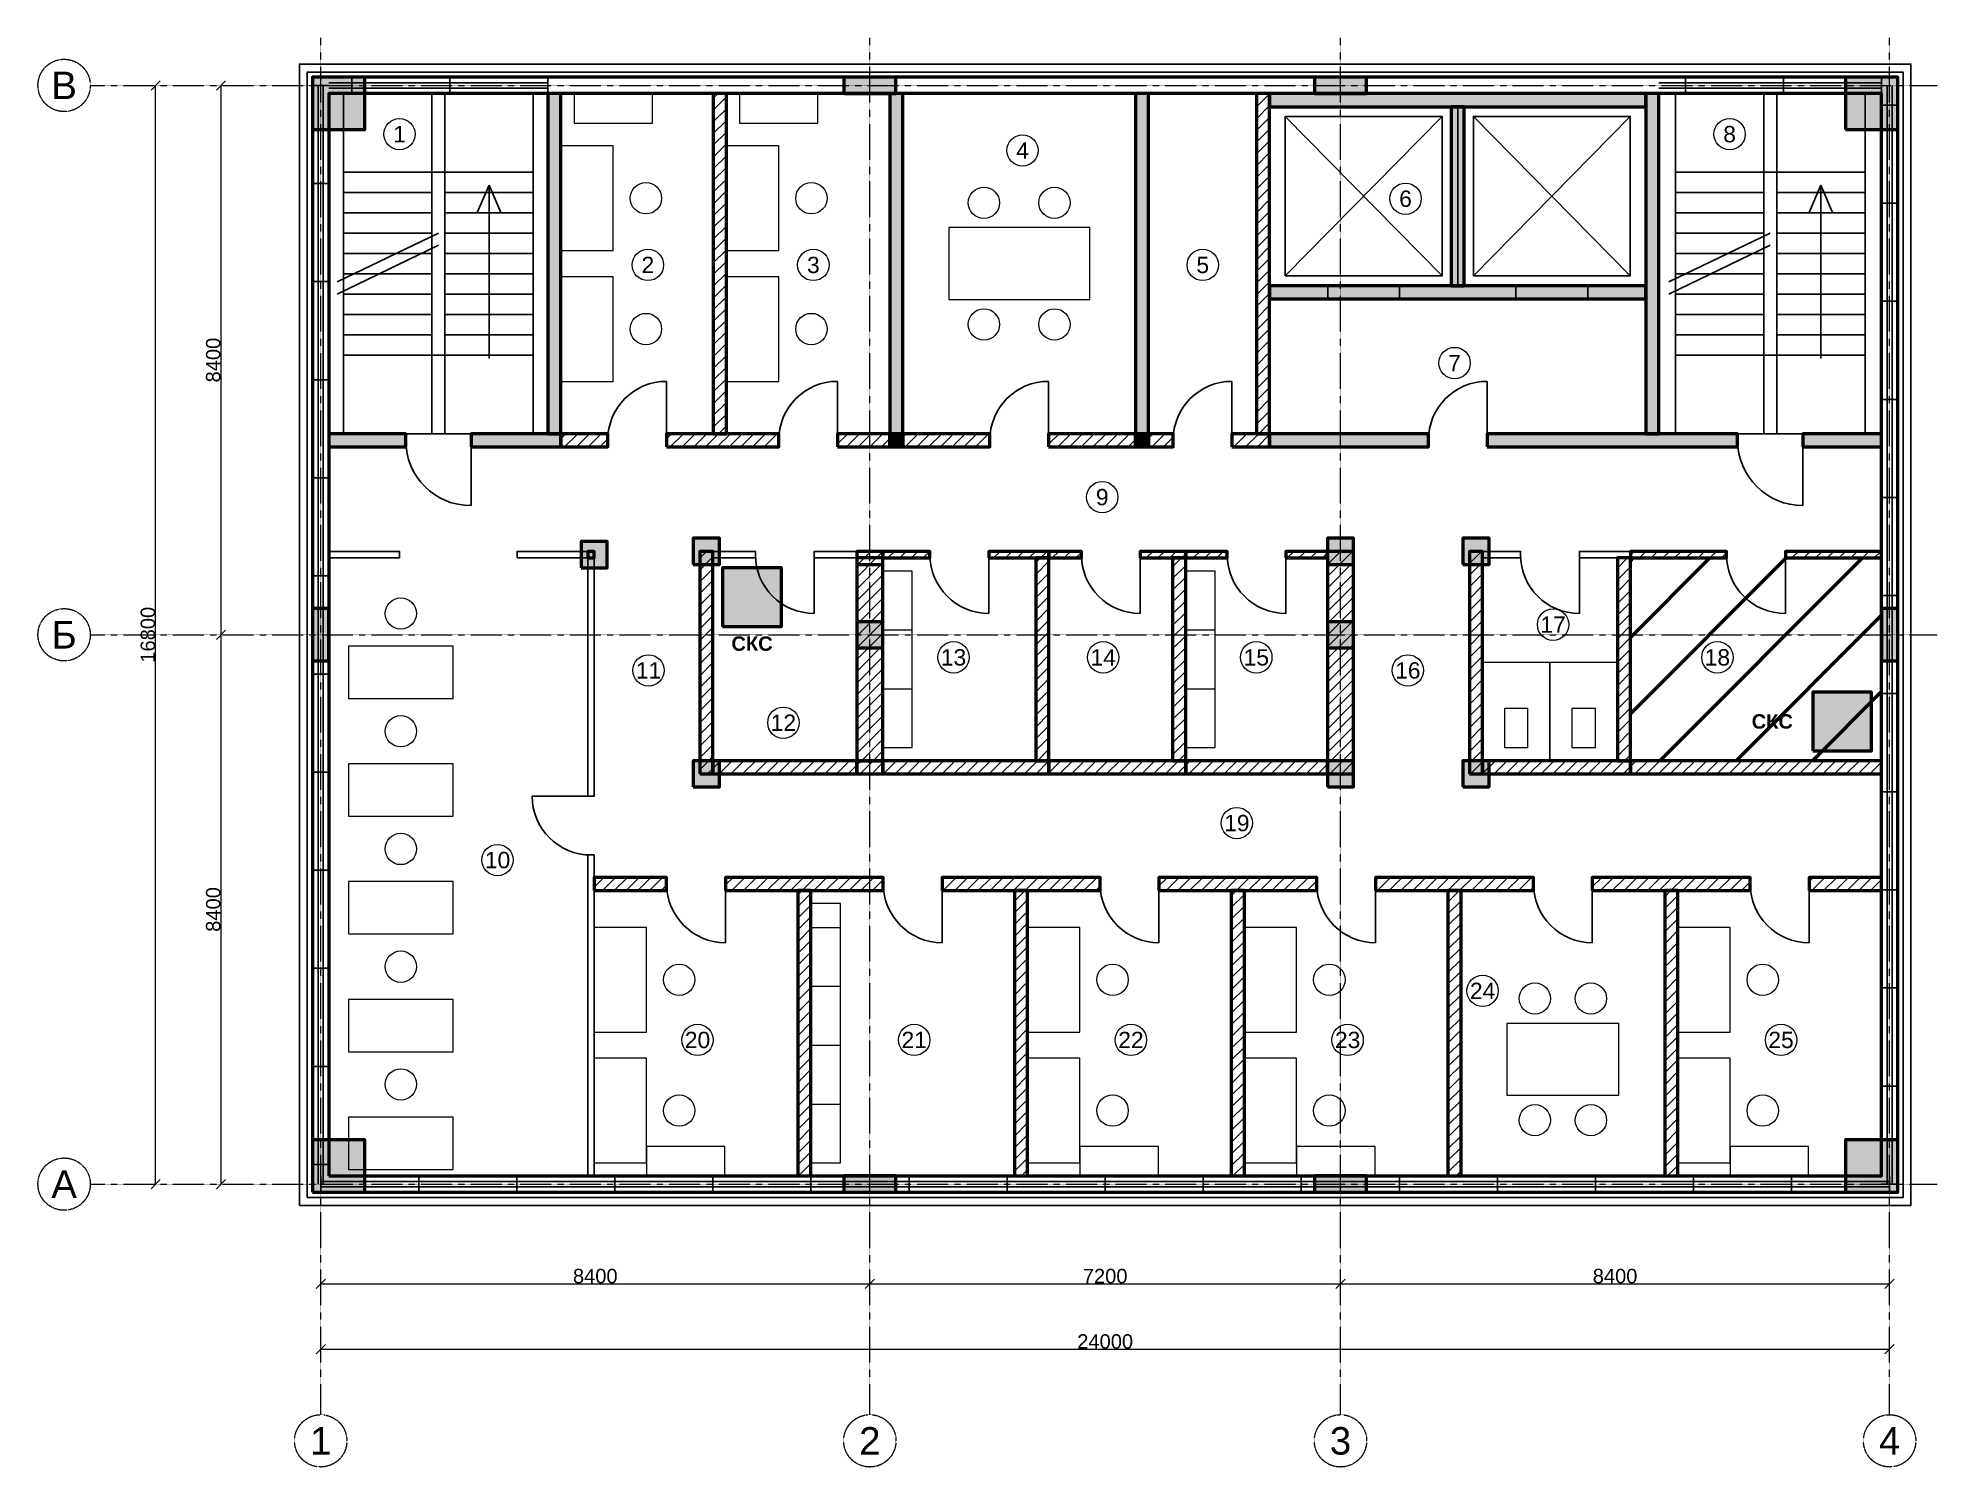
# Model space of a CAD drawing. Header units: millimetres. Extents: x -4325 to 24725, y -4325 to 17525.
import ezdxf
from ezdxf.enums import TextEntityAlignment as Align

# ---------------------------------------------------------------- set-up
doc = ezdxf.new("R2010")
doc.units = ezdxf.units.MM
doc.linetypes.add('CENTER2', pattern=[2.541, 1.587, -0.318, 0.318, -0.318])
for name, color, linetype, lineweight in [('A-ANNO-ROOM', 7, 'CONTINUOUS', 18), ('A-DIMS', 8, 'CONTINUOUS', 13), ('A-DOOR', 3, 'CONTINUOUS', 25), ('A-ELEV', 7, 'CONTINUOUS', 25), ('A-FACADE-PANEL', 8, 'CONTINUOUS', 25), ('A-FURN', 8, 'CONTINUOUS', 18), ('A-GLAZ-RIBBON', 5, 'CONTINUOUS', 25), ('A-GRID', 8, 'CENTER2', 13), ('A-HATCH', 9, 'CONTINUOUS', 9), ('A-OUTLINE', 7, 'CONTINUOUS', 50), ('A-SANI', 8, 'CONTINUOUS', 18), ('A-STAIR', 7, 'CONTINUOUS', 25), ('A-WALL-BLOCK', 9, 'CONTINUOUS', 50), ('A-WALL-GLASS', 4, 'CONTINUOUS', 25), ('A-WALL-RC', 7, 'CONTINUOUS', 50), ('E-SCS-RISER', 1, 'CONTINUOUS', 50), ('E-SERVER-ROOM', 1, 'CONTINUOUS', 50)]:
    doc.layers.add(name, color=color, linetype=linetype, lineweight=lineweight)
doc.styles.add('Arial-Bold', font='arialbd.ttf')
doc.styles.get("Standard").update_dxf_attribs({"font": 'arial.ttf'})

msp = doc.modelspace()

# ---------------------------------------------------------------- hatches: boundary and pattern name
at = {"layer": 'A-HATCH'}
h = msp.add_hatch(dxfattribs=at)
h.set_pattern_fill('ANSI31', scale=40)
h.paths.add_polyline_path([(6006, 11475), (6206, 11475), (6206, 16675), (6206, 16675), (6006, 16675), (6006, 16675)])
h = msp.add_hatch(dxfattribs=at)
h.set_pattern_fill('ANSI31', scale=40)
h.paths.add_polyline_path([(14315, 11475), (14515, 11475), (14515, 16675), (14515, 16675), (14315, 16675), (14315, 16675)])
h = msp.add_hatch(dxfattribs=at)
h.set_pattern_fill('ANSI31', scale=40)
h.paths.add_polyline_path([(3675, 11275), (4390, 11275), (4390, 11475), (3675, 11475)])
h = msp.add_hatch(dxfattribs=at)
h.set_pattern_fill('ANSI31', scale=40)
h.paths.add_polyline_path([(5290, 11275), (7006, 11275), (7006, 11475), (5290, 11475)])
h = msp.add_hatch(dxfattribs=at)
h.set_pattern_fill('ANSI31', scale=40)
h.paths.add_polyline_path([(7906, 11275), (8706, 11275), (8706, 11475), (7906, 11475)])
h = msp.add_hatch(dxfattribs=at)
h.set_pattern_fill('ANSI31', scale=40)
h.paths.add_polyline_path([(8906, 11275), (10234, 11275), (10234, 11475), (8906, 11475)])
h = msp.add_hatch(dxfattribs=at)
h.set_pattern_fill('ANSI31', scale=40)
h.paths.add_polyline_path([(11134, 11275), (12463, 11275), (12463, 11475), (11134, 11475)])
h = msp.add_hatch(dxfattribs=at)
h.set_pattern_fill('ANSI31', scale=40)
h.paths.add_polyline_path([(12663, 11275), (13039, 11275), (13039, 11475), (12663, 11475)])
h = msp.add_hatch(dxfattribs=at)
h.set_pattern_fill('ANSI31', scale=40)
h.paths.add_polyline_path([(13939, 11275), (14515, 11275), (14515, 11475), (13939, 11475)])
h = msp.add_hatch(dxfattribs=at)
h.set_pattern_fill('ANSI31', scale=40)
h.paths.add_polyline_path([(4084, 9575), (4184, 9575), (4184, 9675), (4084, 9675)])
h = msp.add_hatch(dxfattribs=at)
h.set_pattern_fill('ANSI31', scale=40)
h.paths.add_polyline_path([(5798, 6275), (5998, 6275), (5998, 9675), (5798, 9675)])
h = msp.add_hatch(dxfattribs=at)
h.set_pattern_fill('ANSI31', scale=40)
h.paths.add_polyline_path([(8200, 9475), (8600, 9475), (8600, 9675), (8200, 9675)])
h = msp.add_hatch(dxfattribs=at)
h.set_pattern_fill('ANSI31', scale=40)
h.paths.add_polyline_path([(8600, 9575), (9320, 9575), (9320, 9675), (8600, 9675)])
h = msp.add_hatch(dxfattribs=at)
h.set_pattern_fill('ANSI31', scale=40)
h.paths.add_polyline_path([(10220, 9575), (11140, 9575), (11140, 9675), (10220, 9675)])
h = msp.add_hatch(dxfattribs=at)
h.set_pattern_fill('ANSI31', scale=40)
h.paths.add_polyline_path([(11140, 9575), (11636, 9575), (11636, 9675), (11140, 9675)])
h = msp.add_hatch(dxfattribs=at)
h.set_pattern_fill('ANSI31', scale=40)
h.paths.add_polyline_path([(12536, 9575), (13232, 9575), (13232, 9675), (12536, 9675)])
h = msp.add_hatch(dxfattribs=at)
h.set_pattern_fill('ANSI31', scale=40)
h.paths.add_polyline_path([(13232, 9575), (13866, 9575), (13866, 9675), (13232, 9675)])
h = msp.add_hatch(dxfattribs=at)
h.set_pattern_fill('ANSI31', scale=40)
h.paths.add_polyline_path([(14766, 9575), (15400, 9575), (15400, 9675), (14766, 9675)])
h = msp.add_hatch(dxfattribs=at)
h.set_pattern_fill('ANSI31', scale=40)
h.paths.add_polyline_path([(15400, 6275), (15800, 6275), (15800, 9675), (15400, 9675)])
h = msp.add_hatch(dxfattribs=at)
h.set_pattern_fill('ANSI31', scale=40)
h.paths.add_polyline_path([(17572, 6275), (17772, 6275), (17772, 9675), (17572, 9675)])
h = msp.add_hatch(dxfattribs=at)
h.set_pattern_fill('ANSI31', scale=40)
h.paths.add_polyline_path([(20035, 9575), (21505, 9575), (21505, 9675), (20035, 9675)])
h = msp.add_hatch(dxfattribs=at)
h.set_pattern_fill('ANSI31', scale=40)
h.paths.add_polyline_path([(22405, 9575), (23875, 9575), (23875, 9575), (23875, 9675), (23875, 9675), (22405, 9675)])
h = msp.add_hatch(dxfattribs=at)
h.set_pattern_fill('ANSI31', scale=40)
h.paths.add_polyline_path([(8200, 6475), (8600, 6475), (8600, 9575), (8200, 9575)])
h = msp.add_hatch(dxfattribs=at)
h.set_pattern_fill('ANSI31', scale=40)
h.paths.add_polyline_path([(10940, 6475), (11140, 6475), (11140, 9575), (10940, 9575)])
h = msp.add_hatch(dxfattribs=at)
h.set_pattern_fill('ANSI31', scale=40)
h.paths.add_polyline_path([(13032, 6475), (13232, 6475), (13232, 9575), (13032, 9575)])
h = msp.add_hatch(dxfattribs=at)
h.set_pattern_fill('ANSI31', scale=40)
h.paths.add_polyline_path([(19835, 6475), (20035, 6475), (20035, 9575), (19835, 9575)])
h = msp.add_hatch(dxfattribs=at)
h.set_pattern_fill('ANSI31', scale=40)
h.paths.add_polyline_path([(5998, 6275), (8200, 6275), (8200, 6475), (5998, 6475)])
h = msp.add_hatch(dxfattribs=at)
h.set_pattern_fill('ANSI31', scale=40)
h.paths.add_polyline_path([(8200, 6275), (8600, 6275), (8600, 6475), (8200, 6475)])
h = msp.add_hatch(dxfattribs=at)
h.set_pattern_fill('ANSI31', scale=40)
h.paths.add_polyline_path([(8600, 6275), (11140, 6275), (11140, 6475), (8600, 6475)])
h = msp.add_hatch(dxfattribs=at)
h.set_pattern_fill('ANSI31', scale=40)
h.paths.add_polyline_path([(11140, 6275), (13232, 6275), (13232, 6475), (11140, 6475)])
h = msp.add_hatch(dxfattribs=at)
h.set_pattern_fill('ANSI31', scale=40)
h.paths.add_polyline_path([(13232, 6275), (15400, 6275), (15400, 6475), (13232, 6475)])
h = msp.add_hatch(dxfattribs=at)
h.set_pattern_fill('ANSI31', scale=40)
h.paths.add_polyline_path([(17772, 6275), (20035, 6275), (20035, 6475), (17772, 6475)])
h = msp.add_hatch(dxfattribs=at)
h.set_pattern_fill('ANSI31', scale=40)
h.paths.add_polyline_path([(20035, 6275), (23875, 6275), (23875, 6275), (23875, 6475), (23875, 6475), (20035, 6475)])
h = msp.add_hatch(dxfattribs=at)
h.set_pattern_fill('ANSI31', scale=40)
h.paths.add_polyline_path([(4184, 4491), (5292, 4491), (5292, 4691), (4184, 4691)])
h = msp.add_hatch(dxfattribs=at)
h.set_pattern_fill('ANSI31', scale=40)
h.paths.add_polyline_path([(6192, 4491), (8606, 4491), (8606, 4691), (6192, 4691)])
h = msp.add_hatch(dxfattribs=at)
h.set_pattern_fill('ANSI31', scale=40)
h.paths.add_polyline_path([(9506, 4491), (11922, 4491), (11922, 4691), (9506, 4691)])
h = msp.add_hatch(dxfattribs=at)
h.set_pattern_fill('ANSI31', scale=40)
h.paths.add_polyline_path([(12822, 4491), (15236, 4491), (15236, 4691), (12822, 4691)])
h = msp.add_hatch(dxfattribs=at)
h.set_pattern_fill('ANSI31', scale=40)
h.paths.add_polyline_path([(16136, 4491), (18552, 4491), (18552, 4691), (16136, 4691)])
h = msp.add_hatch(dxfattribs=at)
h.set_pattern_fill('ANSI31', scale=40)
h.paths.add_polyline_path([(19452, 4491), (21867, 4491), (21867, 4691), (19452, 4691)])
h = msp.add_hatch(dxfattribs=at)
h.set_pattern_fill('ANSI31', scale=40)
h.paths.add_polyline_path([(22767, 4491), (23875, 4491), (23875, 4491), (23875, 4691), (23875, 4691), (22767, 4691)])
h = msp.add_hatch(dxfattribs=at)
h.set_pattern_fill('ANSI31', scale=40)
h.paths.add_polyline_path([(7299, 125), (7499, 125), (7499, 125), (7499, 4491), (7299, 4491), (7299, 125)])
h = msp.add_hatch(dxfattribs=at)
h.set_pattern_fill('ANSI31', scale=40)
h.paths.add_polyline_path([(10614, 125), (10814, 125), (10814, 125), (10814, 4491), (10614, 4491), (10614, 125)])
h = msp.add_hatch(dxfattribs=at)
h.set_pattern_fill('ANSI31', scale=40)
h.paths.add_polyline_path([(13929, 125), (14129, 125), (14129, 125), (14129, 4491), (13929, 4491), (13929, 125)])
h = msp.add_hatch(dxfattribs=at)
h.set_pattern_fill('ANSI31', scale=40)
h.paths.add_polyline_path([(17244, 125), (17444, 125), (17444, 125), (17444, 4491), (17244, 4491), (17244, 125)])
h = msp.add_hatch(dxfattribs=at)
h.set_pattern_fill('ANSI31', scale=40)
h.paths.add_polyline_path([(20559, 125), (20759, 125), (20759, 125), (20759, 4491), (20559, 4491), (20559, 125)])
at = {"layer": 'A-WALL-RC'}
h = msp.add_hatch(color=7, dxfattribs=at)
h.dxf.hatch_style = 1
h.paths.add_polyline_path([(-125, 16125), (675, 16125), (675, 16925), (-125, 16925)])
h = msp.add_hatch(color=7, dxfattribs=at)
h.dxf.hatch_style = 1
h.paths.add_polyline_path([(8000, 16675), (8800, 16675), (8800, 16925), (8000, 16925)])
h = msp.add_hatch(color=7, dxfattribs=at)
h.dxf.hatch_style = 1
h.paths.add_polyline_path([(15200, 16675), (16000, 16675), (16000, 16925), (15200, 16925)])
h = msp.add_hatch(color=7, dxfattribs=at)
h.dxf.hatch_style = 1
h.paths.add_polyline_path([(23325, 16125), (24125, 16125), (24125, 16925), (23325, 16925)])
h = msp.add_hatch(color=7, dxfattribs=at)
h.dxf.hatch_style = 1
h.paths.add_polyline_path([(3475, 11475), (3675, 11475), (3675, 16675), (3675, 16675), (3475, 16675), (3475, 16675)])
h = msp.add_hatch(color=7, dxfattribs=at)
h.dxf.hatch_style = 1
h.paths.add_polyline_path([(8706, 11475), (8906, 11475), (8906, 16675), (8906, 16675), (8706, 16675), (8706, 16675)])
h = msp.add_hatch(color=7, dxfattribs=at)
h.dxf.hatch_style = 1
h.paths.add_polyline_path([(12463, 11475), (12663, 11475), (12663, 16675), (12663, 16675), (12463, 16675), (12463, 16675)])
h = msp.add_hatch(color=7, dxfattribs=at)
h.dxf.hatch_style = 1
h.paths.add_polyline_path([(14515, 16475), (20272, 16475), (20272, 16675), (20272, 16675), (14515, 16675), (14515, 16675)])
h = msp.add_hatch(color=7, dxfattribs=at)
h.dxf.hatch_style = 1
h.paths.add_polyline_path([(20272, 11475), (20472, 11475), (20472, 16675), (20472, 16675), (20272, 16675), (20272, 16675)])
h = msp.add_hatch(color=7, dxfattribs=at)
h.dxf.hatch_style = 1
h.paths.add_polyline_path([(17293, 13737), (17493, 13737), (17493, 16475), (17293, 16475)])
h = msp.add_hatch(color=7, dxfattribs=at)
h.dxf.hatch_style = 1
h.paths.add_polyline_path([(14515, 13537), (20272, 13537), (20272, 13737), (14515, 13737)])
h = msp.add_hatch(color=7, dxfattribs=at)
h.dxf.hatch_style = 1
h.paths.add_polyline_path([(125, 11275), (125, 11275), (1300, 11275), (1300, 11475), (125, 11475), (125, 11475)])
h = msp.add_hatch(color=7, dxfattribs=at)
h.dxf.hatch_style = 1
h.paths.add_polyline_path([(2300, 11275), (3675, 11275), (3675, 11475), (2300, 11475)])
h = msp.add_hatch(color=7, dxfattribs=at)
h.dxf.hatch_style = 1
h.paths.add_polyline_path([(8706, 11275), (8906, 11275), (8906, 11475), (8706, 11475)])
h = msp.add_hatch(color=7, dxfattribs=at)
h.dxf.hatch_style = 1
h.paths.add_polyline_path([(12463, 11275), (12663, 11275), (12663, 11475), (12463, 11475)])
h = msp.add_hatch(color=7, dxfattribs=at)
h.dxf.hatch_style = 1
h.paths.add_polyline_path([(14515, 11275), (16944, 11275), (16944, 11475), (14515, 11475)])
h = msp.add_hatch(color=7, dxfattribs=at)
h.dxf.hatch_style = 1
h.paths.add_polyline_path([(17844, 11275), (21674, 11275), (21674, 11475), (17844, 11475)])
h = msp.add_hatch(color=7, dxfattribs=at)
h.dxf.hatch_style = 1
h.paths.add_polyline_path([(22674, 11275), (23875, 11275), (23875, 11275), (23875, 11475), (23875, 11475), (22674, 11475)])
h = msp.add_hatch(color=7, dxfattribs=at)
h.dxf.hatch_style = 1
h.paths.add_polyline_path([(3984, 9425), (4384, 9425), (4384, 9825), (3984, 9825)])
h = msp.add_hatch(color=7, dxfattribs=at)
h.dxf.hatch_style = 1
h.paths.add_polyline_path([(5698, 9475), (6098, 9475), (6098, 9875), (5698, 9875)])
h = msp.add_hatch(color=7, dxfattribs=at)
h.dxf.hatch_style = 1
h.paths.add_polyline_path([(15400, 9475), (15800, 9475), (15800, 9875), (15400, 9875)])
h = msp.add_hatch(color=7, dxfattribs=at)
h.dxf.hatch_style = 1
h.paths.add_polyline_path([(17472, 9475), (17872, 9475), (17872, 9875), (17472, 9875)])
h = msp.add_hatch(color=7, dxfattribs=at)
h.dxf.hatch_style = 1
h.paths.add_polyline_path([(-125, 8000), (125, 8000), (125, 8800), (-125, 8800)])
h = msp.add_hatch(color=7, dxfattribs=at)
h.dxf.hatch_style = 1
h.paths.add_polyline_path([(23875, 8000), (24125, 8000), (24125, 8800), (23875, 8800)])
h = msp.add_hatch(color=7, dxfattribs=at)
h.dxf.hatch_style = 1
h.paths.add_polyline_path([(8200, 8200), (8600, 8200), (8600, 8600), (8200, 8600)])
h = msp.add_hatch(color=7, dxfattribs=at)
h.dxf.hatch_style = 1
h.paths.add_polyline_path([(15400, 8200), (15800, 8200), (15800, 8600), (15400, 8600)])
h = msp.add_hatch(color=7, dxfattribs=at)
h.dxf.hatch_style = 1
h.paths.add_polyline_path([(5698, 6075), (6098, 6075), (6098, 6475), (5698, 6475)])
h = msp.add_hatch(color=7, dxfattribs=at)
h.dxf.hatch_style = 1
h.paths.add_polyline_path([(15400, 6075), (15800, 6075), (15800, 6475), (15400, 6475)])
h = msp.add_hatch(color=7, dxfattribs=at)
h.dxf.hatch_style = 1
h.paths.add_polyline_path([(17472, 6075), (17872, 6075), (17872, 6475), (17472, 6475)])
h = msp.add_hatch(color=7, dxfattribs=at)
h.dxf.hatch_style = 1
h.paths.add_polyline_path([(-125, -125), (675, -125), (675, 675), (-125, 675)])
h = msp.add_hatch(color=7, dxfattribs=at)
h.dxf.hatch_style = 1
h.paths.add_polyline_path([(23325, -125), (24125, -125), (24125, 675), (23325, 675)])
h = msp.add_hatch(color=7, dxfattribs=at)
h.dxf.hatch_style = 1
h.paths.add_polyline_path([(8000, -125), (8800, -125), (8800, 125), (8000, 125)])
h = msp.add_hatch(color=7, dxfattribs=at)
h.dxf.hatch_style = 1
h.paths.add_polyline_path([(15200, -125), (16000, -125), (16000, 125), (15200, 125)])
at = {"layer": 'E-SCS-RISER'}
h = msp.add_hatch(color=7, dxfattribs=at)
h.dxf.hatch_style = 1
h.paths.add_polyline_path([(6148, 8525), (7048, 8525), (7048, 9425), (6148, 9425)])
h = msp.add_hatch(color=7, dxfattribs=at)
h.dxf.hatch_style = 1
h.paths.add_polyline_path([(22825, 6625), (23725, 6625), (23725, 7525), (22825, 7525)])
at = {"layer": 'E-SERVER-ROOM'}
h = msp.add_hatch(dxfattribs=at)
h.set_pattern_fill('ANSI31', scale=260)
h.paths.add_polyline_path([(20035, 6475), (23875, 6475), (23875, 9575), (20035, 9575)])

# ---------------------------------------------------------------- linework, layer by layer
at = {"layer": 'A-ANNO-ROOM'}
for centre in [(1205, 16055), (21552, 16055), (10736, 15805), (16595, 15067), (5005, 14055), (7536, 14055), (13493, 14055), (17345, 12555), (11955, 10505), (18852, 8555), (9680, 8055), (11970, 8055), (14312, 8055), (21365, 8055), (5014, 7855), (16630, 7855), (7078, 7055), (14014, 5521), (2705, 4955), (17774, 2955), (5764, 2205), (9079, 2205), (12394, 2205), (15709, 2205), (22339, 2205)]:
    msp.add_circle(centre, 240, dxfattribs=at)
at = {"layer": 'A-DIMS'}
for p, q in [((-2596, 16729), (-2454, 16871)), ((-1596, 16729), (-1454, 16871)), ((-2525, 0), (-2525, 16800)), ((-1525, 8400), (-1525, 16800)), ((-1596, 8329), (-1454, 8471)), ((-1596, 8329), (-1454, 8471)), ((-1525, 0), (-1525, 8400)), ((-2596, -71), (-2454, 71)), ((-1596, -71), (-1454, 71)), ((-71, -1596), (71, -1454)), ((0, -1525), (8400, -1525)), ((8329, -1596), (8471, -1454)), ((8329, -1596), (8471, -1454)), ((8400, -1525), (15600, -1525)), ((15529, -1596), (15671, -1454)), ((15529, -1596), (15671, -1454)), ((15600, -1525), (24000, -1525)), ((23929, -1596), (24071, -1454)), ((-71, -2596), (71, -2454)), ((0, -2525), (24000, -2525)), ((23929, -2596), (24071, -2454))]:
    msp.add_line(p, q, dxfattribs=at)
at = {"layer": 'A-DOOR'}
for p, q in [((15404, 13537), (15404, 13737)), ((16504, 13537), (16504, 13737)), ((18283, 13537), (18283, 13737)), ((19383, 13537), (19383, 13737)), ((5290, 11375), (5290, 12275)), ((7906, 11375), (7906, 12275)), ((11134, 11375), (11134, 12275)), ((13939, 11375), (13939, 12275)), ((17844, 11375), (17844, 12275)), ((1300, 11275), (1300, 11475)), ((2300, 11275), (2300, 11475)), ((2300, 11375), (2300, 10375)), ((4390, 11275), (4390, 11475)), ((5290, 11275), (5290, 11475)), ((7006, 11275), (7006, 11475)), ((7906, 11275), (7906, 11475)), ((10234, 11275), (10234, 11475)), ((11134, 11275), (11134, 11475)), ((13039, 11275), (13039, 11475)), ((13939, 11275), (13939, 11475)), ((16944, 11275), (16944, 11475)), ((17844, 11275), (17844, 11475)), ((21674, 11275), (21674, 11475)), ((22674, 11275), (22674, 11475)), ((22674, 11375), (22674, 10375)), ((1204, 9575), (1204, 9675)), ((3004, 9575), (3004, 9675)), ((6649, 9575), (6649, 9675)), ((7549, 9575), (7549, 9675)), ((7549, 9625), (7549, 8725)), ((9320, 9575), (9320, 9675)), ((10220, 9575), (10220, 9675)), ((10220, 9625), (10220, 8725)), ((11636, 9575), (11636, 9675)), ((12536, 9575), (12536, 9675)), ((12536, 9625), (12536, 8725)), ((13866, 9575), (13866, 9675)), ((14766, 9575), (14766, 9675)), ((14766, 9625), (14766, 8725)), ((18354, 9575), (18354, 9675)), ((19254, 9575), (19254, 9675)), ((19254, 9625), (19254, 8725)), ((21505, 9575), (21505, 9675)), ((22405, 9575), (22405, 9675)), ((22405, 9625), (22405, 8725)), ((4134, 5933), (3234, 5933)), ((4084, 5933), (4184, 5933)), ((4084, 5033), (4184, 5033)), ((5292, 4491), (5292, 4691)), ((6192, 4491), (6192, 4691)), ((8606, 4491), (8606, 4691)), ((9506, 4491), (9506, 4691)), ((11922, 4491), (11922, 4691)), ((12822, 4491), (12822, 4691)), ((15236, 4491), (15236, 4691)), ((16136, 4491), (16136, 4691)), ((18552, 4491), (18552, 4691)), ((19452, 4491), (19452, 4691)), ((21867, 4491), (21867, 4691)), ((22767, 4491), (22767, 4691)), ((6192, 4591), (6192, 3691)), ((9506, 4591), (9506, 3691)), ((12822, 4591), (12822, 3691)), ((16136, 4591), (16136, 3691)), ((19452, 4591), (19452, 3691)), ((22767, 4591), (22767, 3691))]:
    msp.add_line(p, q, dxfattribs=at)
for centre, radius, start, end in [((5290, 11375), 900, 90, 180), ((7906, 11375), 900, 90, 180), ((11134, 11375), 900, 90, 180), ((13939, 11375), 900, 90, 180), ((17844, 11375), 900, 90, 180), ((2300, 11375), 1000, 180, -90), ((22674, 11375), 1000, 180, -90), ((7549, 9625), 900, 180, -90), ((10220, 9625), 900, 180, -90), ((12536, 9625), 900, 180, -90), ((14766, 9625), 900, 180, -90), ((19254, 9625), 900, 180, -90), ((22405, 9625), 900, 180, -90), ((4134, 5933), 900, 180, -90), ((6192, 4591), 900, 180, -90), ((9506, 4591), 900, 180, -90), ((12822, 4591), 900, 180, -90), ((16136, 4591), 900, 180, -90), ((19452, 4591), 900, 180, -90), ((22767, 4591), 900, 180, -90)]:
    msp.add_arc(centre, radius, start, end, dxfattribs=at)
at = {"layer": 'A-ELEV'}
for p, q in [((14754, 13887), (17154, 16325)), ((14754, 16325), (17154, 13887)), ((17394, 13737), (17394, 16475)), ((17633, 13887), (20033, 16325)), ((17633, 16325), (20033, 13887))]:
    msp.add_line(p, q, dxfattribs=at)
for points in [[(14754, 13887), (17154, 13887), (17154, 16325), (14754, 16325)], [(17633, 13887), (20033, 13887), (20033, 16325), (17633, 16325)]]:
    msp.add_lwpolyline(points, close=True, dxfattribs=at)
at = {"layer": 'A-FACADE-PANEL'}
for points in [[(-325, -325), (24325, -325), (24325, 17125), (-325, 17125)], [(-205, -205), (24205, -205), (24205, 17005), (-205, 17005)]]:
    msp.add_lwpolyline(points, close=True, dxfattribs=at)
at = {"layer": 'A-FURN'}
for p, q in [((8600, 8475), (9050, 8475)), ((13232, 8475), (13682, 8475)), ((8600, 7575), (9050, 7575)), ((13232, 7575), (13682, 7575)), ((7499, 3925), (7949, 3925)), ((7499, 3025), (7949, 3025)), ((7499, 2125), (7949, 2125)), ((7499, 1225), (7949, 1225))]:
    msp.add_line(p, q, dxfattribs=at)
for points in [[(3875, 16225), (5075, 16225), (5075, 16675), (3875, 16675)], [(6406, 16225), (7606, 16225), (7606, 16675), (6406, 16675)], [(3675, 14275), (4475, 14275), (4475, 15875), (3675, 15875)], [(6206, 14275), (7006, 14275), (7006, 15875), (6206, 15875)], [(9606, 13525), (11763, 13525), (11763, 14625), (9606, 14625)], [(3675, 12275), (4475, 12275), (4475, 13875), (3675, 13875)], [(6206, 12275), (7006, 12275), (7006, 13875), (6206, 13875)], [(8600, 6675), (9050, 6675), (9050, 9375), (8600, 9375)], [(13232, 6675), (13682, 6675), (13682, 9375), (13232, 9375)], [(425, 7425), (2025, 7425), (2025, 8225), (425, 8225)], [(425, 5625), (2025, 5625), (2025, 6425), (425, 6425)], [(425, 3825), (2025, 3825), (2025, 4625), (425, 4625)], [(7499, 325), (7949, 325), (7949, 4291), (7499, 4291)], [(4184, 2325), (4984, 2325), (4984, 3925), (4184, 3925)], [(10814, 2325), (11614, 2325), (11614, 3925), (10814, 3925)], [(14129, 2325), (14929, 2325), (14929, 3925), (14129, 3925)], [(20759, 2325), (21559, 2325), (21559, 3925), (20759, 3925)], [(425, 2025), (2025, 2025), (2025, 2825), (425, 2825)], [(18144, 1358), (19859, 1358), (19859, 2458), (18144, 2458)], [(4184, 325), (4984, 325), (4984, 1925), (4184, 1925)], [(10814, 325), (11614, 325), (11614, 1925), (10814, 1925)], [(14129, 325), (14929, 325), (14929, 1925), (14129, 1925)], [(20759, 325), (21559, 325), (21559, 1925), (20759, 1925)], [(425, 225), (2025, 225), (2025, 1025), (425, 1025)], [(4984, 125), (6184, 125), (6184, 575), (4984, 575)], [(11614, 125), (12814, 125), (12814, 575), (11614, 575)], [(14929, 125), (16129, 125), (16129, 575), (14929, 575)], [(21559, 125), (22759, 125), (22759, 575), (21559, 575)]]:
    msp.add_lwpolyline(points, close=True, dxfattribs=at)
for centre in [(4975, 15075), (7506, 15075), (10145, 15005), (11224, 15005), (10145, 13145), (11224, 13145), (4975, 13075), (7506, 13075), (1225, 8725), (1225, 6925), (1225, 5125), (1225, 3325), (5484, 3125), (12114, 3125), (15429, 3125), (22059, 3125), (18573, 2838), (19430, 2838), (1225, 1525), (5484, 1125), (12114, 1125), (15429, 1125), (18573, 978), (19430, 978), (22059, 1125)]:
    msp.add_circle(centre, 240, dxfattribs=at)
at = {"layer": 'A-GLAZ-RIBBON'}
for p, q in [((475, 16675), (475, 16925)), ((1975, 16675), (1975, 16925)), ((3475, 16675), (3475, 16925)), ((20875, 16675), (20875, 16925)), ((22375, 16675), (22375, 16925)), ((23875, 16675), (23875, 16925)), ((125, 16800), (-125, 16800)), ((-40, 16800), (-40, 0)), ((40, 16800), (40, 0)), ((3475, 16840), (125, 16840)), ((3475, 16760), (125, 16760)), ((23875, 16840), (20472, 16840)), ((23875, 16760), (20472, 16760)), ((23960, 0), (23960, 16800)), ((24040, 0), (24040, 16800)), ((23875, 16500), (24125, 16500)), ((125, 15300), (-125, 15300)), ((23875, 15000), (24125, 15000)), ((125, 13800), (-125, 13800)), ((23875, 13500), (24125, 13500)), ((125, 12300), (-125, 12300)), ((23875, 12000), (24125, 12000)), ((125, 10800), (-125, 10800)), ((23875, 10500), (24125, 10500)), ((125, 9300), (-125, 9300)), ((23875, 9000), (24125, 9000)), ((125, 7800), (-125, 7800)), ((23875, 7500), (24125, 7500)), ((125, 6300), (-125, 6300)), ((23875, 6000), (24125, 6000)), ((125, 4800), (-125, 4800)), ((23875, 4500), (24125, 4500)), ((125, 3300), (-125, 3300)), ((23875, 3000), (24125, 3000)), ((125, 1800), (-125, 1800)), ((23875, 1500), (24125, 1500)), ((125, 300), (-125, 300)), ((0, 125), (0, -125)), ((0, 40), (24000, 40)), ((1500, 125), (1500, -125)), ((3000, 125), (3000, -125)), ((4500, 125), (4500, -125)), ((6000, 125), (6000, -125)), ((7500, 125), (7500, -125)), ((9000, 125), (9000, -125)), ((10500, 125), (10500, -125)), ((12000, 125), (12000, -125)), ((13500, 125), (13500, -125)), ((15000, 125), (15000, -125)), ((16500, 125), (16500, -125)), ((18000, 125), (18000, -125)), ((19500, 125), (19500, -125)), ((21000, 125), (21000, -125)), ((22500, 125), (22500, -125)), ((23875, 0), (24125, 0)), ((24000, 125), (24000, -125)), ((0, -40), (24000, -40))]:
    msp.add_line(p, q, dxfattribs=at)
at = {"layer": 'A-GRID'}
for p, q in [((0, -3525), (0, 17525)), ((8400, -3525), (8400, 17525)), ((15600, -3525), (15600, 17525)), ((24000, -3525), (24000, 17525)), ((-3525, 16800), (24725, 16800)), ((-3525, 8400), (24725, 8400)), ((-3525, 0), (24725, 0))]:
    msp.add_line(p, q, dxfattribs=at)
for centre in [(-3925, 16800), (-3925, 8400), (-3925, 0), (0, -3925), (8400, -3925), (15600, -3925), (24000, -3925)]:
    msp.add_circle(centre, 400, dxfattribs=at)
at = {"layer": 'A-OUTLINE'}
for points in [[(-125, -125), (24125, -125), (24125, 16925), (-125, 16925)], [(125, 125), (23875, 125), (23875, 16675), (125, 16675)]]:
    msp.add_lwpolyline(points, close=True, dxfattribs=at)
at = {"layer": 'A-SANI'}
for points in [[(17772, 6475), (18804, 6475), (18804, 7975), (17772, 7975)], [(18804, 6475), (19835, 6475), (19835, 7975), (18804, 7975)], [(18108, 6675), (18468, 6675), (18468, 7275), (18108, 7275)], [(19139, 6675), (19499, 6675), (19499, 7275), (19139, 7275)]]:
    msp.add_lwpolyline(points, close=True, dxfattribs=at)
at = {"layer": 'A-STAIR'}
for p, q in [((350, 15475), (1700, 15475)), ((350, 15475), (3250, 15475)), ((1900, 15475), (3250, 15475)), ((20724, 15475), (22074, 15475)), ((20724, 15475), (23624, 15475)), ((22274, 15475), (23624, 15475)), ((350, 15164), (1700, 15164)), ((1900, 15164), (3250, 15164)), ((2575, 15275), (2395, 14855)), ((2575, 12625), (2575, 15275)), ((2575, 15275), (2755, 14855)), ((20724, 15164), (22074, 15164)), ((22274, 15164), (23624, 15164)), ((22948, 15275), (22768, 14855)), ((22948, 12625), (22948, 15275)), ((22948, 15275), (23128, 14855)), ((350, 14853), (1700, 14853)), ((1900, 14853), (3250, 14853)), ((20724, 14853), (22074, 14853)), ((22274, 14853), (23624, 14853)), ((250, 13795), (1800, 14542)), ((350, 14542), (1700, 14542)), ((1900, 14542), (3250, 14542)), ((20624, 13795), (22174, 14542)), ((20724, 14542), (22074, 14542)), ((22274, 14542), (23624, 14542)), ((250, 13608), (1800, 14355)), ((20624, 13608), (22174, 14355)), ((350, 14231), (1700, 14231)), ((1900, 14231), (3250, 14231)), ((20724, 14231), (22074, 14231)), ((22274, 14231), (23624, 14231)), ((350, 13919), (1700, 13919)), ((1900, 13919), (3250, 13919)), ((20724, 13919), (22074, 13919)), ((22274, 13919), (23624, 13919)), ((350, 13608), (1700, 13608)), ((1900, 13608), (3250, 13608)), ((20724, 13608), (22074, 13608)), ((22274, 13608), (23624, 13608)), ((350, 13297), (1700, 13297)), ((1900, 13297), (3250, 13297)), ((20724, 13297), (22074, 13297)), ((22274, 13297), (23624, 13297)), ((350, 12986), (1700, 12986)), ((1900, 12986), (3250, 12986)), ((20724, 12986), (22074, 12986)), ((22274, 12986), (23624, 12986)), ((350, 12675), (3250, 12675)), ((20724, 12675), (23624, 12675))]:
    msp.add_line(p, q, dxfattribs=at)
for points in [[(350, 11475), (1700, 11475), (1700, 16675), (350, 16675)], [(1700, 11475), (1900, 11475), (1900, 16675), (1700, 16675)], [(1900, 11475), (3250, 11475), (3250, 16675), (1900, 16675)], [(20724, 11475), (22074, 11475), (22074, 16675), (20724, 16675)], [(22074, 11475), (22274, 11475), (22274, 16675), (22074, 16675)], [(22274, 11475), (23624, 11475), (23624, 16675), (22274, 16675)]]:
    msp.add_lwpolyline(points, close=True, dxfattribs=at)
at = {"layer": 'A-WALL-BLOCK'}
for points in [[(6006, 11475), (6206, 11475), (6206, 16675), (6206, 16675), (6006, 16675), (6006, 16675)], [(14315, 11475), (14515, 11475), (14515, 16675), (14515, 16675), (14315, 16675), (14315, 16675)], [(3675, 11275), (4390, 11275), (4390, 11475), (3675, 11475)], [(5290, 11275), (7006, 11275), (7006, 11475), (5290, 11475)], [(7906, 11275), (8706, 11275), (8706, 11475), (7906, 11475)], [(8906, 11275), (10234, 11275), (10234, 11475), (8906, 11475)], [(11134, 11275), (12463, 11275), (12463, 11475), (11134, 11475)], [(12663, 11275), (13039, 11275), (13039, 11475), (12663, 11475)], [(13939, 11275), (14515, 11275), (14515, 11475), (13939, 11475)], [(4084, 9575), (4184, 9575), (4184, 9675), (4084, 9675)], [(5798, 6275), (5998, 6275), (5998, 9675), (5798, 9675)], [(8200, 9475), (8600, 9475), (8600, 9675), (8200, 9675)], [(8600, 9575), (9320, 9575), (9320, 9675), (8600, 9675)], [(10220, 9575), (11140, 9575), (11140, 9675), (10220, 9675)], [(11140, 9575), (11636, 9575), (11636, 9675), (11140, 9675)], [(12536, 9575), (13232, 9575), (13232, 9675), (12536, 9675)], [(13232, 9575), (13866, 9575), (13866, 9675), (13232, 9675)], [(14766, 9575), (15400, 9575), (15400, 9675), (14766, 9675)], [(15400, 6275), (15800, 6275), (15800, 9675), (15400, 9675)], [(17572, 6275), (17772, 6275), (17772, 9675), (17572, 9675)], [(20035, 9575), (21505, 9575), (21505, 9675), (20035, 9675)], [(22405, 9575), (23875, 9575), (23875, 9575), (23875, 9675), (23875, 9675), (22405, 9675)], [(8200, 6475), (8600, 6475), (8600, 9575), (8200, 9575)], [(10940, 6475), (11140, 6475), (11140, 9575), (10940, 9575)], [(13032, 6475), (13232, 6475), (13232, 9575), (13032, 9575)], [(19835, 6475), (20035, 6475), (20035, 9575), (19835, 9575)], [(5998, 6275), (8200, 6275), (8200, 6475), (5998, 6475)], [(8200, 6275), (8600, 6275), (8600, 6475), (8200, 6475)], [(8600, 6275), (11140, 6275), (11140, 6475), (8600, 6475)], [(11140, 6275), (13232, 6275), (13232, 6475), (11140, 6475)], [(13232, 6275), (15400, 6275), (15400, 6475), (13232, 6475)], [(17772, 6275), (20035, 6275), (20035, 6475), (17772, 6475)], [(20035, 6275), (23875, 6275), (23875, 6275), (23875, 6475), (23875, 6475), (20035, 6475)], [(4184, 4491), (5292, 4491), (5292, 4691), (4184, 4691)], [(6192, 4491), (8606, 4491), (8606, 4691), (6192, 4691)], [(9506, 4491), (11922, 4491), (11922, 4691), (9506, 4691)], [(12822, 4491), (15236, 4491), (15236, 4691), (12822, 4691)], [(16136, 4491), (18552, 4491), (18552, 4691), (16136, 4691)], [(19452, 4491), (21867, 4491), (21867, 4691), (19452, 4691)], [(22767, 4491), (23875, 4491), (23875, 4491), (23875, 4691), (23875, 4691), (22767, 4691)], [(7299, 125), (7499, 125), (7499, 125), (7499, 4491), (7299, 4491), (7299, 125)], [(10614, 125), (10814, 125), (10814, 125), (10814, 4491), (10614, 4491), (10614, 125)], [(13929, 125), (14129, 125), (14129, 125), (14129, 4491), (13929, 4491), (13929, 125)], [(17244, 125), (17444, 125), (17444, 125), (17444, 4491), (17244, 4491), (17244, 125)], [(20559, 125), (20759, 125), (20759, 125), (20759, 4491), (20559, 4491), (20559, 125)]]:
    msp.add_lwpolyline(points, close=True, dxfattribs=at)
at = {"layer": 'A-WALL-GLASS'}
for points in [[(125, 9575), (125, 9575), (1204, 9575), (1204, 9675), (125, 9675), (125, 9675)], [(3004, 9575), (4084, 9575), (4084, 9675), (3004, 9675)], [(5998, 9575), (6649, 9575), (6649, 9675), (5998, 9675)], [(7549, 9575), (8200, 9575), (8200, 9675), (7549, 9675)], [(17772, 9575), (18354, 9575), (18354, 9675), (17772, 9675)], [(19254, 9575), (20035, 9575), (20035, 9675), (19254, 9675)], [(4084, 5933), (4184, 5933), (4184, 9575), (4084, 9575)], [(4084, 125), (4184, 125), (4184, 125), (4184, 5033), (4084, 5033), (4084, 125)]]:
    msp.add_lwpolyline(points, close=True, dxfattribs=at)
at = {"layer": 'A-WALL-RC'}
for points in [[(-125, 16125), (675, 16125), (675, 16925), (-125, 16925)], [(8000, 16675), (8800, 16675), (8800, 16925), (8000, 16925)], [(15200, 16675), (16000, 16675), (16000, 16925), (15200, 16925)], [(23325, 16125), (24125, 16125), (24125, 16925), (23325, 16925)], [(3475, 11475), (3675, 11475), (3675, 16675), (3675, 16675), (3475, 16675), (3475, 16675)], [(8706, 11475), (8906, 11475), (8906, 16675), (8906, 16675), (8706, 16675), (8706, 16675)], [(12463, 11475), (12663, 11475), (12663, 16675), (12663, 16675), (12463, 16675), (12463, 16675)], [(14515, 16475), (20272, 16475), (20272, 16675), (20272, 16675), (14515, 16675), (14515, 16675)], [(20272, 11475), (20472, 11475), (20472, 16675), (20472, 16675), (20272, 16675), (20272, 16675)], [(17293, 13737), (17493, 13737), (17493, 16475), (17293, 16475)], [(14515, 13537), (20272, 13537), (20272, 13737), (14515, 13737)], [(125, 11275), (125, 11275), (1300, 11275), (1300, 11475), (125, 11475), (125, 11475)], [(2300, 11275), (3675, 11275), (3675, 11475), (2300, 11475)], [(8706, 11275), (8906, 11275), (8906, 11475), (8706, 11475)], [(12463, 11275), (12663, 11275), (12663, 11475), (12463, 11475)], [(14515, 11275), (16944, 11275), (16944, 11475), (14515, 11475)], [(17844, 11275), (21674, 11275), (21674, 11475), (17844, 11475)], [(22674, 11275), (23875, 11275), (23875, 11275), (23875, 11475), (23875, 11475), (22674, 11475)], [(3984, 9425), (4384, 9425), (4384, 9825), (3984, 9825)], [(5698, 9475), (6098, 9475), (6098, 9875), (5698, 9875)], [(15400, 9475), (15800, 9475), (15800, 9875), (15400, 9875)], [(17472, 9475), (17872, 9475), (17872, 9875), (17472, 9875)], [(-125, 8000), (125, 8000), (125, 8800), (-125, 8800)], [(23875, 8000), (24125, 8000), (24125, 8800), (23875, 8800)], [(8200, 8200), (8600, 8200), (8600, 8600), (8200, 8600)], [(15400, 8200), (15800, 8200), (15800, 8600), (15400, 8600)], [(5698, 6075), (6098, 6075), (6098, 6475), (5698, 6475)], [(15400, 6075), (15800, 6075), (15800, 6475), (15400, 6475)], [(17472, 6075), (17872, 6075), (17872, 6475), (17472, 6475)], [(-125, -125), (675, -125), (675, 675), (-125, 675)], [(23325, -125), (24125, -125), (24125, 675), (23325, 675)], [(8000, -125), (8800, -125), (8800, 125), (8000, 125)], [(15200, -125), (16000, -125), (16000, 125), (15200, 125)]]:
    msp.add_lwpolyline(points, close=True, dxfattribs=at)
at = {"layer": 'E-SCS-RISER'}
for points in [[(6148, 8525), (7048, 8525), (7048, 9425), (6148, 9425)], [(22825, 6625), (23725, 6625), (23725, 7525), (22825, 7525)]]:
    msp.add_lwpolyline(points, close=True, dxfattribs=at)

# ---------------------------------------------------------------- texts
at = {"layer": 'A-ANNO-ROOM'}
for s, p in [('1', (1205, 16055)), ('8', (21552, 16055)), ('4', (10736, 15805)), ('6', (16595, 15067)), ('2', (5005, 14055)), ('3', (7536, 14055)), ('5', (13493, 14055)), ('7', (17345, 12555)), ('9', (11955, 10505)), ('17', (18852, 8555)), ('13', (9680, 8055)), ('14', (11970, 8055)), ('15', (14312, 8055)), ('18', (21365, 8055)), ('11', (5014, 7855)), ('16', (16630, 7855)), ('12', (7078, 7055)), ('19', (14014, 5521)), ('10', (2705, 4955)), ('24', (17774, 2955)), ('20', (5764, 2205)), ('21', (9079, 2205)), ('22', (12394, 2205)), ('23', (15709, 2205)), ('25', (22339, 2205))]:
    msp.add_text(s, height=250, dxfattribs=at).set_placement(p, align=Align.MIDDLE_CENTER)
at = {"layer": 'A-DIMS'}
for s, p in [('8400', (-1645, 12600)), ('16800', (-2645, 8400)), ('8400', (-1645, 4200))]:
    msp.add_text(s, height=220, rotation=90, dxfattribs=at).set_placement(p, align=Align.MIDDLE_CENTER)
for s, p in [('8400', (4200, -1405)), ('7200', (12000, -1405)), ('8400', (19800, -1405)), ('24000', (12000, -2405))]:
    msp.add_text(s, height=220, dxfattribs=at).set_placement(p, align=Align.MIDDLE_CENTER)
at = {"layer": 'A-GRID'}
for s, p in [('В', (-3925, 16800)), ('Б', (-3925, 8400)), ('А', (-3925, 0)), ('1', (0, -3925)), ('2', (8400, -3925)), ('3', (15600, -3925)), ('4', (24000, -3925))]:
    msp.add_text(s, height=420, dxfattribs=at).set_placement(p, align=Align.MIDDLE_CENTER)
at = {"layer": 'E-SCS-RISER', "style": 'Arial-Bold'}
for p in [(6598, 8265), (22205, 7075)]:
    msp.add_text('СКС', height=220, dxfattribs=at).set_placement(p, align=Align.MIDDLE_CENTER)

doc.saveas('drawing.dxf')
